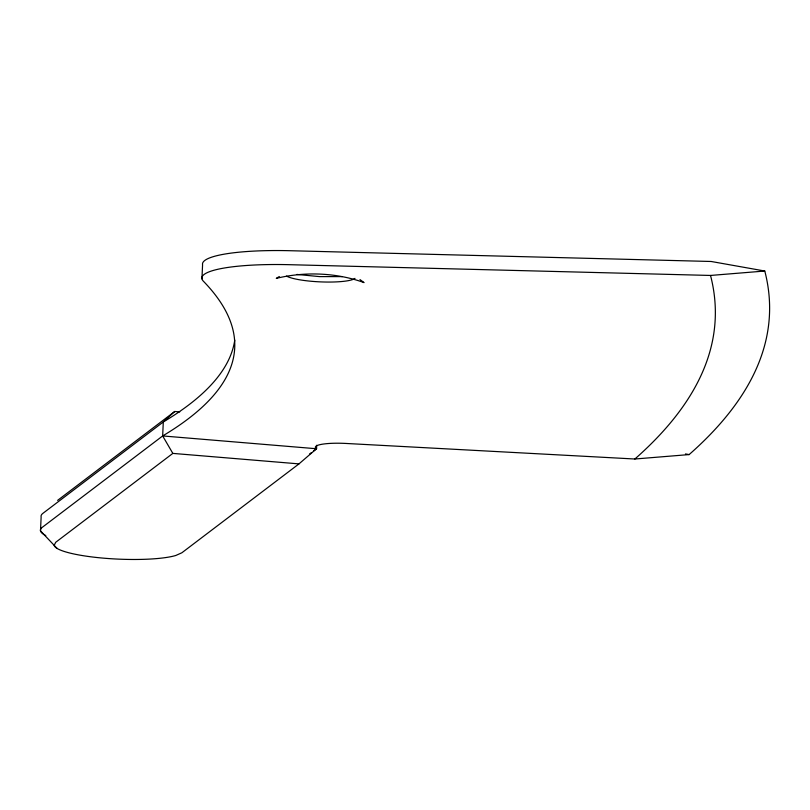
<?xml version="1.0" encoding="UTF-8"?>
<svg xmlns="http://www.w3.org/2000/svg" width="810" height="810" viewBox="0 0 810 810"><rect width="100%" height="100%" fill="white"/><g stroke="black" fill="none" stroke-linecap="round" stroke-linejoin="round"><path stroke-width="1.21" d="M201.943 278.792L202.571 264.819A97.787 17.314 2.6 0 1 290.355 250.725L711.16 261.478L764.782 271.026A4482.52 793.79 2.6 0 1 689.128 454.582L634.868 459.007L347.115 443.515A29.038 5.143 2.6 0 0 316.538 448.75L298.981 463.887L172.834 453.397L162.668 435.942L163.296 421.969A1988.439 352.127 2.6 0 0 234.758 340.089M313.531 451.028L316.538 448.75L316.7 445.257M179.729 411.895L174.737 411.48L163.296 421.969L42.91 513.348A78.874 13.962 2.6 0 0 41.138 516.901L40.5 530.874L57.105 548.431M57.611 500.377L174.737 411.48M764.782 271.026L710.522 275.451L289.727 264.698A97.787 17.314 2.6 0 0 203.401 281.222A1988.439 352.127 2.6 0 1 162.668 435.942L42.282 527.32A78.874 13.962 2.6 0 0 45.795 535.562M172.834 453.397L55.708 542.295L54.169 545.363A64.537 11.431 2.6 0 0 104.672 558.252A64.537 11.431 2.6 0 0 175.79 555.478L181.855 552.784L298.981 463.887M309.511 454.076L311.516 452.557M279.349 276.514L276.301 278.377C304.651 271.411 336.565 272.595 364.044 282.599L359.984 279.582M342.336 276.615L319.494 276.605L296.926 274.438M162.668 435.942L316.538 448.75M685.462 453.924L689.128 454.582M710.522 275.451A4482.52 793.79 2.6 0 1 634.868 459.007M354.993 278.367A35.529 6.288 2.6 0 1 322.339 281.951A35.529 6.288 2.6 0 1 286.548 276.089"/></g></svg>
